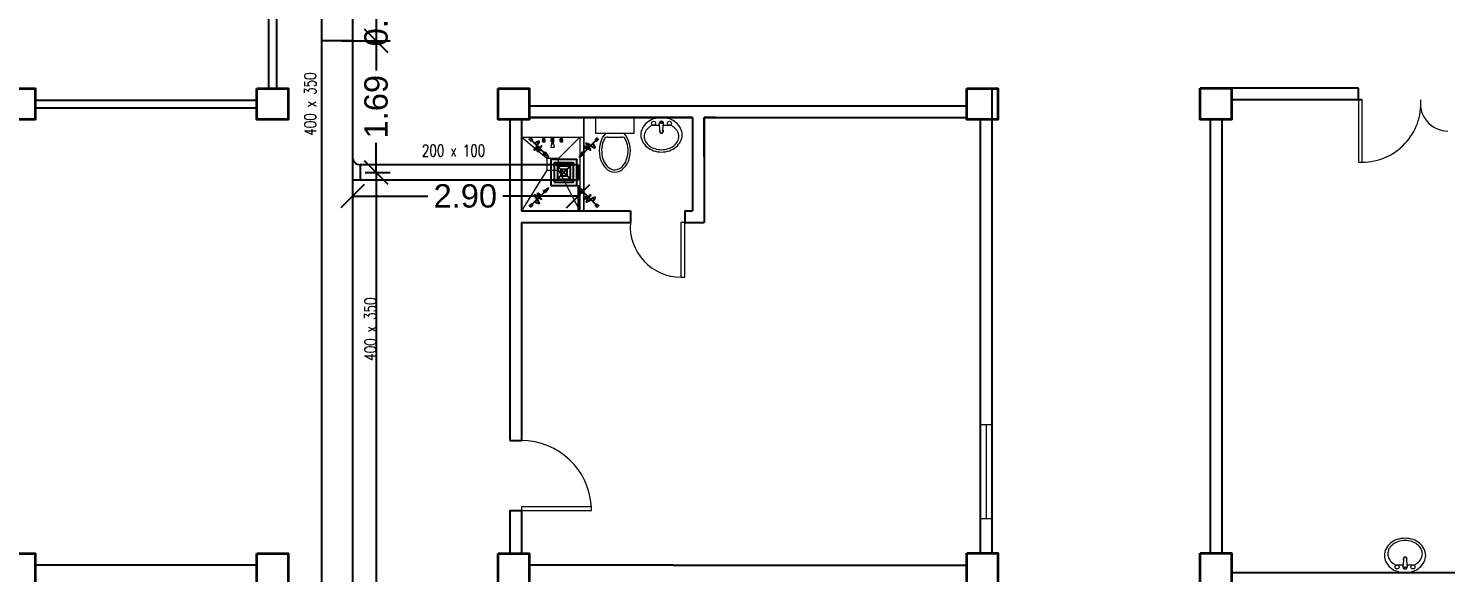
# Model space of a CAD drawing. Header units: millimetres. Extents: x 3 to 434, y 1 to 233.
# Drawn here: x 259.25 to 277.46, y 121.24 to 128.24 of the extents above; entities that cross this region are included whole.
import ezdxf

# ---------------------------------------------------------------- set-up
doc = ezdxf.new("R2010")
doc.units = ezdxf.units.MM
doc.header["$MEASUREMENT"] = 0
for name, color, linetype in [('AIR', 7, 'Continuous'), ('AIR-00', 8, 'Continuous'), ('AIR-03', 30, 'Continuous'), ('dimen', 7, 'Continuous'), ('ducting label', 7, 'Continuous'), ('exhaust', 1, 'Continuous')]:
    doc.layers.add(name, color=color, linetype=linetype)
doc.styles.add('Arch-Dim', font='simplex.shx', dxfattribs={"width": 0.75})
doc.styles.get("Standard").update_dxf_attribs({"font": 'arial.ttf'})
doc.dimstyles.new('Copy of dimension', dxfattribs={"dimtxt": 0.3, "dimasz": 0.3, "dimexe": 0.18, "dimexo": 0.0625, "dimgap": 0.09, "dimtad": 0, "dimzin": 0, "dimdsep": 46, "dimtxsty": 'Standard', "dimblk": 'OBLIQUE', "dimcen": 0.09, "dimclrd": 256, "dimclre": 256, "dimclrt": 256, "dimadec": 0, "dimazin": 0, "dimtfac": 1, "dimtofl": 0, "dimtmove": 0, "dimatfit": 3, "dimldrblk": 'OBLIQUE', "dimfxl": 1, "dimtolj": 1, "dimtzin": 0, "dimarcsym": 0})

# ---------------------------------------------------------------- blocks, each defined once
blk = doc.blocks.new('GRILL-C-IN')
at = {"layer": 'AIR-00', "ltscale": 3}
for p, q in [((-0.623, 0.601), (-0.674, 0.651)), ((-0.601, 0.623), (-0.651, 0.674)), ((-0.637, 0.637), (-0.3, 0.3)), ((0.637, 0.637), (0.3, 0.3)), ((0.601, 0.623), (0.651, 0.674)), ((0.623, 0.601), (0.674, 0.651)), ((-0.637, -0.637), (-0.3, -0.3)), ((0.637, -0.637), (0.3, -0.3)), ((-0.623, -0.601), (-0.674, -0.651)), ((-0.601, -0.623), (-0.651, -0.674)), ((0.601, -0.623), (0.651, -0.674)), ((0.623, -0.601), (0.674, -0.651))]:
    blk.add_line(p, q, dxfattribs=at)
at = {"layer": 'AIR-00', "color": 50}
for p, q in [((-0.188, 0.187), (0.187, -0.188)), ((0.187, 0.187), (-0.188, -0.188))]:
    blk.add_line(p, q, dxfattribs=at)
at = {"layer": 'AIR-00', "ltscale": 3}
for points in [[(-0.362, 0.393), (-0.393, 0.362), (-0.3, 0.3)], [(0.393, 0.362), (0.362, 0.393), (0.3, 0.3)], [(-0.362, -0.393), (-0.393, -0.362), (-0.3, -0.3)], [(0.393, -0.362), (0.362, -0.393), (0.3, -0.3)]]:
    blk.add_lwpolyline(points, close=True, dxfattribs=at)
at = {"layer": 'AIR-00', "color": 50}
for points in [[(-0.188, -0.188), (0.187, -0.188), (0.187, 0.187), (-0.188, 0.187)], [(-0.125, -0.125), (0.125, -0.125), (0.125, 0.125), (-0.125, 0.125)], [(-0.062, -0.062), (0.062, -0.062), (0.062, 0.062), (-0.062, 0.062)]]:
    blk.add_lwpolyline(points, close=True, dxfattribs=at)
at = {"layer": 'AIR-00', "ltscale": 3}
for points in [[(-0.441, 0.441), (-0.512, 0.404), (-0.432, 0.514), (-0.568, 0.43), (-0.477, 0.6), (-0.561, 0.561)], [(0.441, 0.441), (0.404, 0.512), (0.514, 0.432), (0.43, 0.568), (0.6, 0.477), (0.561, 0.561)], [(-0.441, -0.441), (-0.512, -0.404), (-0.432, -0.514), (-0.568, -0.43), (-0.477, -0.6), (-0.561, -0.561)], [(0.441, -0.441), (0.404, -0.512), (0.514, -0.432), (0.43, -0.568), (0.6, -0.477), (0.561, -0.561)]]:
    blk.add_spline(points, degree=3, dxfattribs=at)
for points in [[(-0.3, 0.3), (-0.362, 0.393), (-0.393, 0.362)], [(0.3, 0.3), (0.393, 0.362), (0.362, 0.393)], [(-0.3, -0.3), (-0.362, -0.393), (-0.393, -0.362)], [(0.3, -0.3), (0.393, -0.362), (0.362, -0.393)]]:
    blk.add_solid(points, dxfattribs=at)
at = {"layer": 'AIR-03', "color": 6}
blk.add_lwpolyline([(-0.25, -0.25), (0.25, -0.25), (0.25, 0.25), (-0.25, 0.25)], close=True, dxfattribs=at)
blk = doc.blocks.new('_Oblique')
at = {"color": 0, "linetype": 'ByBlock', "lineweight": -2}
blk.add_line((-0.5, -0.5), (0.5, 0.5), dxfattribs=at)
blk = doc.blocks.new('*D57')
at = {"layer": 'Defpoints', "color": 0, "transparency": 16777216}
for p in [(263.515, 128.752), (263.215, 128.077), (263.719, 128.077)]:
    blk.add_point(p, dxfattribs=at)
at = {"layer": 'dimen', "lineweight": -2, "transparency": 16777216}
for p, q in [((263.578, 128.752), (263.899, 128.752)), ((263.719, 128.752), (263.719, 128.077)), ((263.278, 128.077), (263.899, 128.077))]:
    blk.add_line(p, q, dxfattribs=at)
at = {"layer": 'dimen', "lineweight": -2, "transparency": 16777216, "xscale": 0.3, "yscale": 0.3, "zscale": 0.3}
for p, rotation in [((263.719, 128.752), 90), ((263.719, 128.077), 270)]:
    blk.add_blockref('_Oblique', p, dxfattribs=dict(at, rotation=rotation))
at = {"layer": 'dimen', "transparency": 16777216, "insert": (263.719, 128.415), "char_height": 0.3, "attachment_point": 5, "rotation": 90}
blk.add_mtext('\\A1;0.68', dxfattribs=at)
blk = doc.blocks.new('*D58')
at = {"layer": 'Defpoints', "color": 0, "transparency": 16777216}
for p in [(263.215, 128.077), (263.515, 126.384), (263.719, 126.384)]:
    blk.add_point(p, dxfattribs=at)
at = {"layer": 'dimen', "lineweight": -2, "transparency": 16777216}
for p, q in [((263.278, 128.077), (263.899, 128.077)), ((263.719, 128.077), (263.719, 127.696)), ((263.719, 126.384), (263.719, 126.765)), ((263.578, 126.384), (263.899, 126.384))]:
    blk.add_line(p, q, dxfattribs=at)
at = {"layer": 'dimen', "lineweight": -2, "transparency": 16777216, "xscale": 0.3, "yscale": 0.3, "zscale": 0.3}
for p, rotation in [((263.719, 128.077), 90), ((263.719, 126.384), 270)]:
    blk.add_blockref('_Oblique', p, dxfattribs=dict(at, rotation=rotation))
at = {"layer": 'dimen', "transparency": 16777216, "insert": (263.719, 127.231), "char_height": 0.3, "attachment_point": 5, "rotation": 90}
blk.add_mtext('\\A1;1.69', dxfattribs=at)
blk = doc.blocks.new('*D59')
at = {"layer": 'Defpoints', "color": 0, "transparency": 16777216}
for p in [(263.515, 126.384), (263.515, 109.651), (263.719, 109.651)]:
    blk.add_point(p, dxfattribs=at)
at = {"layer": 'dimen', "lineweight": -2, "transparency": 16777216}
for p, q in [((263.578, 126.384), (263.899, 126.384)), ((263.719, 126.384), (263.719, 118.6)), ((263.719, 109.651), (263.719, 117.436)), ((263.578, 109.651), (263.899, 109.651))]:
    blk.add_line(p, q, dxfattribs=at)
at = {"layer": 'dimen', "lineweight": -2, "transparency": 16777216, "xscale": 0.3, "yscale": 0.3, "zscale": 0.3}
for p, rotation in [((263.719, 126.384), 90), ((263.719, 109.651), 270)]:
    blk.add_blockref('_Oblique', p, dxfattribs=dict(at, rotation=rotation))
at = {"layer": 'dimen', "transparency": 16777216, "insert": (263.719, 118.018), "char_height": 0.3, "attachment_point": 5, "rotation": 90}
blk.add_mtext('\\A1;16.73', dxfattribs=at)
blk = doc.blocks.new('*D60')
at = {"layer": 'Defpoints', "color": 0, "transparency": 16777216}
for p in [(263.415, 126.284), (266.315, 126.284), (266.315, 126.082)]:
    blk.add_point(p, dxfattribs=at)
at = {"layer": 'dimen', "lineweight": -2, "transparency": 16777216}
for p, q in [((263.415, 126.222), (263.415, 125.902)), ((263.415, 126.082), (264.384, 126.082)), ((266.315, 126.082), (265.347, 126.082)), ((266.315, 126.222), (266.315, 125.902))]:
    blk.add_line(p, q, dxfattribs=at)
at = {"layer": 'dimen', "lineweight": -2, "transparency": 16777216, "xscale": 0.3, "yscale": 0.3, "zscale": 0.3, "rotation": 180}
blk.add_blockref('_Oblique', (263.415, 126.082), dxfattribs=at)
at = {"layer": 'dimen', "lineweight": -2, "transparency": 16777216, "xscale": 0.3, "yscale": 0.3, "zscale": 0.3}
blk.add_blockref('_Oblique', (266.315, 126.082), dxfattribs=at)
at = {"layer": 'dimen', "transparency": 16777216, "insert": (264.865, 126.082), "char_height": 0.3, "attachment_point": 5}
blk.add_mtext('\\A1;2.90', dxfattribs=at)

msp = doc.modelspace()

# ---------------------------------------------------------------- linework, layer by layer
at = {"color": 8, "lineweight": 25}
for p, q in [((262.336, 129.714), (262.336, 127.464)), ((262.436, 129.664), (262.436, 127.464)), ((276.343, 127.468), (274.711, 127.468)), ((276.343, 127.318), (276.343, 127.468)), ((259.336, 127.314), (262.186, 127.314)), ((259.336, 127.214), (262.186, 127.214)), ((276.393, 127.318), (274.711, 127.318)), ((274.436, 127.068), (274.436, 121.491)), ((274.586, 127.068), (274.586, 121.491)), ((262.186, 121.339), (259.336, 121.339)), ((274.711, 121.241), (279.174, 121.241))]:
    msp.add_line(p, q, dxfattribs=at)
at = {"color": 8, "linetype": 'ByBlock', "lineweight": 25}
for p, q in [((271.636, 121.491), (271.636, 127.466)), ((265.686, 127.24), (271.311, 127.24)), ((265.436, 127.064), (265.436, 122.939)), ((265.586, 127.064), (265.586, 125.89)), ((265.586, 127.064), (265.586, 125.89)), ((265.686, 127.09), (267.786, 127.09)), ((267.786, 127.09), (265.686, 127.09)), ((267.786, 127.09), (265.686, 127.09)), ((267.936, 127.09), (271.311, 127.09)), ((268.086, 127.09), (267.936, 127.09)), ((271.486, 121.489), (271.486, 127.066)), ((265.586, 126.94), (265.586, 125.89)), ((265.586, 125.74), (265.586, 122.939)), ((265.436, 122.939), (265.586, 122.939)), ((265.436, 122.039), (265.436, 121.839)), ((265.436, 122.039), (265.586, 122.039)), ((265.586, 122.039), (265.586, 121.939)), ((265.586, 122.039), (265.586, 121.489)), ((265.436, 121.839), (265.436, 121.839)), ((265.436, 121.839), (265.436, 121.489)), ((267.536, 121.339), (265.686, 121.339)), ((267.536, 121.339), (271.311, 121.339))]:
    msp.add_line(p, q, dxfattribs=at)
at = {"color": 8, "linetype": 'ByBlock', "lineweight": 9, "ltscale": 0.3}
for p, q in [((266.386, 127.09), (266.386, 125.89)), ((265.911, 126.565), (265.586, 126.84)), ((266.061, 126.565), (266.336, 126.84)), ((266.336, 126.84), (266.336, 125.89)), ((265.911, 126.415), (265.586, 125.89)), ((266.061, 126.415), (266.336, 125.89))]:
    msp.add_line(p, q, dxfattribs=at)
at = {"color": 8, "linetype": 'ByBlock', "lineweight": 9}
for p, q in [((266.386, 126.84), (266.386, 127.09)), ((265.586, 126.84), (266.386, 126.84)), ((271.636, 123.139), (271.486, 123.139)), ((271.561, 123.139), (271.561, 121.939)), ((271.636, 121.939), (271.636, 123.139)), ((271.486, 121.939), (271.636, 121.939))]:
    msp.add_line(p, q, dxfattribs=at)
at = {"color": 8, "lineweight": 9}
for p, q in [((266.536, 127.09), (266.536, 126.89)), ((267.036, 127.09), (266.536, 127.09)), ((267.036, 126.89), (267.036, 127.09)), ((267.372, 126.892), (267.358, 127.014)), ((267.401, 126.892), (267.414, 127.014)), ((265.856, 126.84), (265.89, 126.84)), ((265.856, 126.839), (265.856, 126.84)), ((265.856, 126.839), (265.89, 126.839)), ((265.856, 126.839), (265.859, 126.832)), ((265.856, 126.807), (265.858, 126.811)), ((265.856, 126.785), (265.856, 126.807)), ((265.856, 126.785), (265.889, 126.785)), ((265.86, 126.783), (265.856, 126.785)), ((265.859, 126.832), (265.886, 126.832)), ((265.859, 126.818), (265.859, 126.821)), ((265.859, 126.821), (265.886, 126.821)), ((265.859, 126.818), (265.887, 126.818)), ((265.859, 126.813), (265.859, 126.818)), ((265.859, 126.807), (265.867, 126.807)), ((265.86, 126.794), (265.86, 126.806)), ((265.86, 126.783), (265.886, 126.783)), ((265.86, 126.781), (265.86, 126.783)), ((265.86, 126.781), (265.886, 126.781)), ((265.861, 126.832), (265.861, 126.821)), ((265.867, 126.793), (265.867, 126.806)), ((265.886, 126.807), (265.879, 126.807)), ((265.879, 126.793), (265.879, 126.806)), ((265.884, 126.832), (265.884, 126.821)), ((265.89, 126.839), (265.886, 126.832)), ((265.887, 126.818), (265.886, 126.821)), ((265.886, 126.794), (265.886, 126.806)), ((265.886, 126.783), (265.889, 126.785)), ((265.886, 126.781), (265.886, 126.783)), ((265.887, 126.813), (265.887, 126.818)), ((265.889, 126.807), (265.887, 126.811)), ((265.889, 126.785), (265.889, 126.807)), ((265.89, 126.839), (265.89, 126.84)), ((265.969, 126.834), (265.957, 126.84)), ((265.957, 126.84), (266.015, 126.84)), ((266.004, 126.834), (265.969, 126.834)), ((265.969, 126.825), (265.969, 126.834)), ((265.969, 126.834), (266.004, 126.834)), ((266.004, 126.825), (265.969, 126.825)), ((265.97, 126.807), (265.972, 126.811)), ((265.97, 126.785), (265.97, 126.807)), ((265.97, 126.785), (265.979, 126.785)), ((265.973, 126.783), (265.97, 126.785)), ((265.972, 126.818), (265.973, 126.821)), ((265.972, 126.818), (265.979, 126.818)), ((265.972, 126.813), (265.972, 126.818)), ((265.973, 126.821), (265.979, 126.821)), ((265.973, 126.807), (265.979, 126.807)), ((265.973, 126.794), (265.973, 126.806)), ((265.973, 126.783), (265.979, 126.783)), ((265.973, 126.781), (265.973, 126.783)), ((265.973, 126.781), (265.979, 126.781)), ((265.975, 126.825), (265.975, 126.821)), ((265.979, 126.762), (265.979, 126.825)), ((265.979, 126.825), (265.994, 126.825)), ((265.994, 126.825), (265.994, 126.762)), ((265.994, 126.821), (266, 126.821)), ((265.994, 126.818), (266, 126.818)), ((265.999, 126.807), (265.994, 126.807)), ((265.994, 126.785), (266.003, 126.785)), ((265.994, 126.783), (265.999, 126.783)), ((265.994, 126.781), (265.999, 126.781)), ((265.998, 126.825), (265.998, 126.821)), ((265.999, 126.794), (265.999, 126.806)), ((265.999, 126.783), (266.003, 126.785)), ((265.999, 126.781), (265.999, 126.783)), ((266, 126.818), (266, 126.821)), ((266, 126.813), (266, 126.818)), ((266.003, 126.807), (266.001, 126.811)), ((266.003, 126.785), (266.003, 126.807)), ((266.015, 126.84), (266.004, 126.834)), ((266.004, 126.834), (266.004, 126.825)), ((266.083, 126.839), (266.083, 126.84)), ((266.083, 126.84), (266.117, 126.84)), ((266.083, 126.839), (266.086, 126.832)), ((266.083, 126.839), (266.117, 126.839)), ((266.083, 126.807), (266.085, 126.811)), ((266.083, 126.785), (266.083, 126.807)), ((266.087, 126.783), (266.083, 126.785)), ((266.083, 126.785), (266.117, 126.785)), ((266.086, 126.832), (266.114, 126.832)), ((266.086, 126.818), (266.087, 126.821)), ((266.086, 126.813), (266.086, 126.818)), ((266.086, 126.818), (266.114, 126.818)), ((266.087, 126.821), (266.113, 126.821)), ((266.087, 126.807), (266.094, 126.807)), ((266.087, 126.794), (266.087, 126.806)), ((266.087, 126.781), (266.087, 126.783)), ((266.087, 126.783), (266.113, 126.783)), ((266.087, 126.781), (266.113, 126.781)), ((266.089, 126.832), (266.089, 126.821)), ((266.094, 126.793), (266.094, 126.806)), ((266.113, 126.807), (266.106, 126.807)), ((266.106, 126.793), (266.106, 126.806)), ((266.111, 126.832), (266.111, 126.821)), ((266.114, 126.818), (266.113, 126.821)), ((266.113, 126.794), (266.113, 126.806)), ((266.113, 126.783), (266.117, 126.785)), ((266.113, 126.781), (266.113, 126.783)), ((266.117, 126.839), (266.114, 126.832)), ((266.114, 126.813), (266.114, 126.818)), ((266.117, 126.807), (266.114, 126.811)), ((266.117, 126.839), (266.117, 126.84)), ((266.117, 126.785), (266.117, 126.807)), ((266.536, 126.89), (267.036, 126.89)), ((266.696, 126.84), (266.877, 126.84)), ((265.974, 126.755), (265.965, 126.713)), ((266.006, 126.708), (265.967, 126.708)), ((265.974, 126.762), (265.974, 126.755)), ((265.999, 126.762), (265.974, 126.762)), ((265.974, 126.755), (265.999, 126.755)), ((265.974, 126.755), (265.999, 126.755)), ((265.999, 126.755), (265.999, 126.762)), ((265.999, 126.755), (266.007, 126.713)), ((276.928, 121.439), (276.915, 121.317)), ((276.957, 121.439), (276.97, 121.317))]:
    msp.add_line(p, q, dxfattribs=at)
at = {"color": 8, "linetype": 'ByBlock', "lineweight": 25, "ltscale": 0.3}
for p, q in [((267.786, 127.09), (267.786, 125.89)), ((267.936, 127.09), (267.936, 125.74)), ((265.586, 125.89), (266.986, 125.89)), ((266.986, 125.89), (266.986, 125.74)), ((267.686, 125.89), (267.786, 125.89)), ((267.686, 125.89), (267.686, 125.74)), ((265.586, 125.74), (266.986, 125.74)), ((267.686, 125.74), (267.936, 125.74))]:
    msp.add_line(p, q, dxfattribs=at)
at = {"color": 8, "linetype": 'ByBlock', "lineweight": 13}
for p, q in [((266.486, 122.089), (265.586, 122.089)), ((265.586, 122.089), (265.586, 122.039)), ((266.486, 122.039), (266.486, 122.089)), ((265.586, 122.039), (266.486, 122.039))]:
    msp.add_line(p, q, dxfattribs=at)
at = {"color": 8, "lineweight": 35}
for points in [[(258.936, 127.464), (259.336, 127.464), (259.336, 127.064), (258.936, 127.064)], [(262.186, 127.464), (262.586, 127.464), (262.586, 127.064), (262.186, 127.064)], [(274.311, 127.468), (274.711, 127.468), (274.711, 127.068), (274.311, 127.068)], [(258.936, 121.489), (259.336, 121.489), (259.336, 121.089), (258.936, 121.089)], [(262.186, 121.489), (262.586, 121.489), (262.586, 121.089), (262.186, 121.089)], [(274.311, 121.491), (274.711, 121.491), (274.711, 121.091), (274.311, 121.091)]]:
    msp.add_lwpolyline(points, close=True, dxfattribs=at)
at = {"color": 8, "linetype": 'ByBlock', "lineweight": 35}
for points in [[(265.286, 127.464), (265.686, 127.464), (265.686, 127.064), (265.286, 127.064)], [(271.311, 127.466), (271.711, 127.466), (271.711, 127.066), (271.311, 127.066)], [(265.286, 121.489), (265.686, 121.489), (265.686, 121.089), (265.286, 121.089)], [(271.311, 121.491), (271.711, 121.491), (271.711, 121.091), (271.311, 121.091)]]:
    msp.add_lwpolyline(points, close=True, dxfattribs=at)
at = {"color": 8, "lineweight": 13, "ltscale": 0.03}
for points in [[(276.393, 127.318), (276.343, 127.318), (276.343, 126.518), (276.393, 126.518)], [(267.686, 125.74), (267.636, 125.74), (267.636, 125.04), (267.686, 125.04)]]:
    msp.add_lwpolyline(points, close=True, dxfattribs=at)
at = {"color": 8, "lineweight": 9}
for points in [[(267.121, 126.869, 0.11576), (267.141, 126.787, 0.104047), (267.199, 126.713, 0.090875), (267.283, 126.665, 0.083344), (267.386, 126.648, 0.083344), (267.49, 126.665, 0.090875), (267.574, 126.713, 0.104047), (267.632, 126.787, 0.11576), (267.651, 126.869, 0.11576), (267.632, 126.951, 0.104047), (267.574, 127.025, 0.090875), (267.49, 127.073, 0.083344), (267.386, 127.09, 0.083344), (267.283, 127.073, 0.090875), (267.199, 127.025, 0.104047), (267.141, 126.951, 0.11576)], [(277.208, 121.462, 0.11576), (277.188, 121.545, 0.104047), (277.13, 121.618, 0.090875), (277.046, 121.666, 0.083344), (276.943, 121.683, 0.083344), (276.839, 121.666, 0.090875), (276.755, 121.618, 0.104047), (276.697, 121.545, 0.11576), (276.678, 121.462, 0.11576), (276.697, 121.38, 0.104047), (276.755, 121.306, 0.090875), (276.839, 121.259, 0.083344), (276.943, 121.241, 0.083344), (277.046, 121.259, 0.090875), (277.13, 121.306, 0.104047), (277.188, 121.38, 0.11576)]]:
    msp.add_lwpolyline(points, format="xyb", close=True, dxfattribs=at)
for points in [[(267.164, 126.848, 0.124838), (267.18, 126.785, 0.105788), (267.229, 126.728, 0.086697), (267.299, 126.692, 0.076776), (267.386, 126.678, 0.076776), (267.474, 126.692, 0.086697), (267.544, 126.728, 0.105788), (267.593, 126.785, 0.124838), (267.609, 126.848, 0.124838), (267.593, 126.911, 0.105788), (267.544, 126.968, 0.040067), (267.513, 126.988), (267.411, 126.988, 0.040067)], [(267.362, 126.988), (267.26, 126.988, 0.040067), (267.229, 126.968, 0.105788), (267.18, 126.911, 0.124838), (267.164, 126.848, 0.124838)], [(277.165, 121.483, 0.124838), (277.149, 121.546, 0.105788), (277.1, 121.603, 0.086697), (277.03, 121.64, 0.076776), (276.943, 121.653, 0.076776), (276.855, 121.64, 0.086697), (276.785, 121.603, 0.105788), (276.736, 121.546, 0.124838), (276.72, 121.483, 0.124838), (276.736, 121.421, 0.105788), (276.785, 121.363, 0.040067), (276.816, 121.343), (276.918, 121.343, 0.040067)], [(276.967, 121.343), (277.069, 121.343, 0.040067), (277.1, 121.363, 0.105788), (277.149, 121.421, 0.124838), (277.165, 121.483, 0.124838)]]:
    msp.add_lwpolyline(points, format="xyb", dxfattribs=at)
at = {"color": 8, "linetype": 'ByBlock', "lineweight": 25}
msp.add_lwpolyline([(267.936, 126.59), (267.936, 127.09)], dxfattribs=at)
at = {"color": 8, "linetype": 'ByBlock', "lineweight": 9, "ltscale": 0.3}
msp.add_lwpolyline([(266.336, 126.84), (266.336, 125.89), (266.386, 125.89), (266.386, 126.84), (266.386, 126.84)], dxfattribs=at)
at = {"color": 8, "linetype": 'ByBlock', "lineweight": 9, "ltscale": 0.03}
msp.add_lwpolyline([(266.061, 126.565), (265.911, 126.565), (265.911, 126.415), (266.061, 126.415)], close=True, dxfattribs=at)
at = {"color": 8, "lineweight": 9}
for centre, radius in [((267.285, 127.017), 0.0255), ((267.386, 127.023), 0.0095), ((267.488, 127.017), 0.0255), ((276.841, 121.314), 0.0255), ((276.943, 121.308), 0.0095), ((277.044, 121.314), 0.0255)]:
    msp.add_circle(centre, radius, dxfattribs=at)
at = {"color": 8, "lineweight": 13, "ltscale": 0.03}
for centre, radius, start, end in [((276.393, 127.27), 0.752, 270, 3.6952), ((277.493, 127.271), 0.353, 172.3719, 270), ((267.636, 125.692), 0.652, 175.7578, 270)]:
    msp.add_arc(centre, radius, start, end, dxfattribs=at)
at = {"color": 8, "lineweight": 9}
for centre, radius, start, end in [((267.386, 127.017), 0.028, 353.7545, 186.2455), ((266.696, 126.79), 0.05, 90, 151.8499), ((266.877, 126.79), 0.05, 28.0084, 90), ((267.386, 126.915), 0.025, 138.7978, 233.6932), ((267.386, 126.986), 0.0948, 261.2026, 278.7974), ((267.386, 126.915), 0.025, 251.3793, 288.6207), ((267.386, 126.915), 0.025, 306.3068, 41.2022), ((276.943, 121.314), 0.028, 173.7545, 6.2455), ((276.943, 121.416), 0.025, 126.3068, 221.2022), ((276.943, 121.345), 0.0948, 81.2026, 98.7974), ((276.943, 121.416), 0.025, 71.3793, 108.6207), ((276.943, 121.416), 0.025, 318.7978, 53.6932)]:
    msp.add_arc(centre, radius, start, end, dxfattribs=at)
at = {"color": 8, "linetype": 'ByBlock', "lineweight": 13}
msp.add_arc((265.586, 122.039), 0.9, 3.1847, 90, dxfattribs=at)
at = {"color": 8, "lineweight": 9}
for centre, major_axis, ratio, start_param, end_param in [((265.847, 126.794), (-0.00896, 0.00896), 1, 3.15309, 3.864175), ((265.855, 126.813), (0.00268, 0.00268), 1, 5.003733, 5.497675), ((265.844, 126.8), (0.0118, 0.0118), 1, 6.018417, 6.150642), ((265.856, 126.806), (0.00268, 0.00268), 1, 5.497675, 6.125314), ((265.877, 126.8), (0.00887, 0.00887), 1, 1.36743, 1.728443), ((265.87, 126.806), (-0.00268, 0.00268), 1, 0.157647, 0.785286), ((265.877, 126.794), (-0.00738, 0.00738), 1, 0.858879, 1.643677), ((265.873, 126.789), (-0.00268, 0.00268), 1, 1.643677, 3.068487), ((265.873, 126.808), (-0.00268, 0.00268), 1, -1.367654, -0.203367), ((265.868, 126.8), (0.00887, 0.00887), 1, 6.125314, 6.486327), ((265.868, 126.794), (0.00738, 0.00738), 1, 4.639283, 5.424081), ((265.875, 126.806), (-0.00268, 0.00268), 1, 3.926878, 4.554518), ((265.901, 126.8), (-0.0118, 0.0118), 1, 0.132318, 0.264544), ((265.89, 126.806), (0.00268, 0.00268), 1, 1.728443, 2.356082), ((265.898, 126.794), (0.00896, 0.00896), 1, 2.418785, 3.129871), ((265.89, 126.813), (0.00268, 0.00268), 1, 2.356082, 2.850023), ((265.961, 126.794), (0.00896, 0.00896), 1, 4.723886, 5.434971), ((265.958, 126.8), (0.0118, 0.0118), 1, 6.018417, 6.150642), ((265.968, 126.813), (-0.00268, 0.00268), 1, 3.432937, 3.926878), ((265.969, 126.806), (-0.00268, 0.00268), 1, 3.926878, 4.554518), ((266.003, 126.806), (-0.00268, 0.00268), 1, 0.157647, 0.785286), ((266.012, 126.794), (-0.00896, 0.00896), 1, 0.847989, 1.559075), ((266.004, 126.813), (-0.00268, 0.00268), 1, 0.785286, 1.279227), ((266.015, 126.8), (0.0118, 0.0118), 1, 1.703115, 1.83534), ((266.074, 126.794), (-0.00896, 0.00896), 1, 3.15309, 3.864175), ((266.082, 126.813), (0.00268, 0.00268), 1, 5.003733, 5.497675), ((266.072, 126.8), (-0.0118, 0.0118), 1, 4.44762, 4.579846), ((266.083, 126.806), (0.00268, 0.00268), 1, 5.497675, 6.125314), ((266.098, 126.806), (-0.00268, 0.00268), 1, 0.157647, 0.785286), ((266.104, 126.794), (-0.00738, 0.00738), 1, 0.858879, 1.643677), ((266.105, 126.8), (0.00887, 0.00887), 1, 1.36743, 1.728443), ((266.1, 126.789), (-0.00268, 0.00268), 1, 1.643677, 3.068487), ((266.1, 126.808), (-0.00268, 0.00268), 1, -1.367654, -0.203367), ((266.095, 126.8), (0.00887, 0.00887), 1, 6.125314, 6.486327), ((266.096, 126.794), (0.00738, 0.00738), 1, 4.639283, 5.424081), ((266.102, 126.806), (-0.00268, 0.00268), 1, 3.926878, 4.554518), ((266.117, 126.806), (0.00268, 0.00268), 1, 1.728443, 2.356082), ((266.126, 126.794), (0.00896, 0.00896), 1, 2.418785, 3.129871), ((266.118, 126.813), (0.00268, 0.00268), 1, 2.356082, 2.850023), ((266.128, 126.8), (0.0118, 0.0118), 1, 1.703115, 1.83534), ((266.786, 126.665), (0, 0.275), 0.727273, 0.612555, 5.670631), ((266.004, 126.711), (-0.00268, 0.00268), 1, 2.924915, 4.294977)]:
    msp.add_ellipse(centre, major_axis=major_axis, ratio=ratio, start_param=start_param, end_param=end_param, dxfattribs=at)
at = {"color": 8, "lineweight": 9, "extrusion": (4.99074e-41, -2.88216e-41, -1)}
msp.add_ellipse((265.969, 126.711), major_axis=(-0.00268, 0.00268), ratio=1, start_param=4.495936, end_param=5.865998, dxfattribs=at)
at = {"color": 8, "lineweight": 9}
msp.add_open_spline([(266.652, 126.814), (266.643, 126.797), (266.635, 126.779), (266.609, 126.688), (266.614, 126.601), (266.671, 126.469), (266.721, 126.428), (266.82, 126.414), (266.872, 126.44), (266.946, 126.551), (266.964, 126.635), (266.948, 126.749), (266.937, 126.784), (266.921, 126.813)], degree=3, knots=[0.937253, 0.937253, 0.937253, 0.937253, 1.185372, 1.185372, 2.113864, 2.113864, 3.042356, 3.042356, 3.970847, 3.970847, 4.899339, 4.899339, 5.346062, 5.346062, 5.346062, 5.346062], dxfattribs=at)
at = {"layer": 'exhaust'}
for p, q in [((263.015, 138.286), (263.015, 99.097)), ((263.415, 131.969), (263.415, 109.251)), ((263.415, 128.077), (263.015, 128.077)), ((266.315, 126.484), (263.515, 126.484)), ((263.515, 126.484), (263.515, 126.284)), ((266.315, 126.484), (266.315, 126.284)), ((266.315, 126.284), (263.415, 126.284))]:
    msp.add_line(p, q, dxfattribs=at)
msp.add_arc((263.515, 126.584), 0.1, 180, 270, dxfattribs=at)

# ---------------------------------------------------------------- block references
at = {"layer": 'AIR', "xscale": 0.6658363358532475, "yscale": 0.6658363358532475, "zscale": 0.6658363358532475}
msp.add_blockref('GRILL-C-IN', (266.132, 126.384), dxfattribs=at)

# ---------------------------------------------------------------- texts
at = {"layer": 'ducting label', "color": 240, "linetype": 'Continuous', "lineweight": 25, "true_color": 0xed1f24, "char_height": 0.15, "attachment_point": 1, "rotation": 90, "style": 'Arch-Dim'}
for insert in [(262.796, 126.857), (263.569, 123.964)]:
    msp.add_mtext_dynamic_manual_height_columns('\\A1;400 x 350', width=1.19515, gutter_width=1.011, heights=[0], dxfattribs=dict(at, insert=insert))
at = {"layer": 'ducting label', "color": 240, "linetype": 'Continuous', "lineweight": 25, "true_color": 0xed1f24, "insert": (264.306, 126.742), "char_height": 0.15, "attachment_point": 1, "style": 'Arch-Dim'}
msp.add_mtext_dynamic_manual_height_columns('\\A1;200 x 100', width=1.19515, gutter_width=1.011, heights=[0], dxfattribs=at)

# ---------------------------------------------------------------- dimensions: what is measured, and where the dimension line sits
at = {"layer": 'dimen'}
dim = msp.add_linear_dim(base=(263.719406736, 128.07704642), p1=(263.515463868, 128.75204642), p2=(263.215463868, 128.07704642), angle=90, dimstyle='Copy of dimension', dxfattribs=at)
dim.commit()
dim.dimension.update_dxf_attribs({"geometry": '*D57', "text_midpoint": (263.719406736, 128.41454642), "dimtype": 160})
for base, p1, p2, picture, middle in [((263.719, 126.384), (263.215, 128.077), (263.515, 126.384), '*D58', (263.719, 127.231)), ((263.719, 109.651), (263.515, 126.384), (263.515, 109.651), '*D59', (263.719, 118.018))]:
    dim = msp.add_linear_dim(base=base, p1=p1, p2=p2, angle=90, dimstyle='Copy of dimension', dxfattribs=at)
    dim.commit()
    dim.dimension.update_dxf_attribs({"geometry": picture, "text_midpoint": middle})
dim = msp.add_linear_dim(base=(266.315, 126.082), p1=(263.415, 126.284), p2=(266.315, 126.284), dimstyle='Copy of dimension', dxfattribs=at)
dim.commit()
dim.dimension.update_dxf_attribs({"geometry": '*D60', "text_midpoint": (264.865, 126.082)})

doc.saveas('drawing.dxf')
